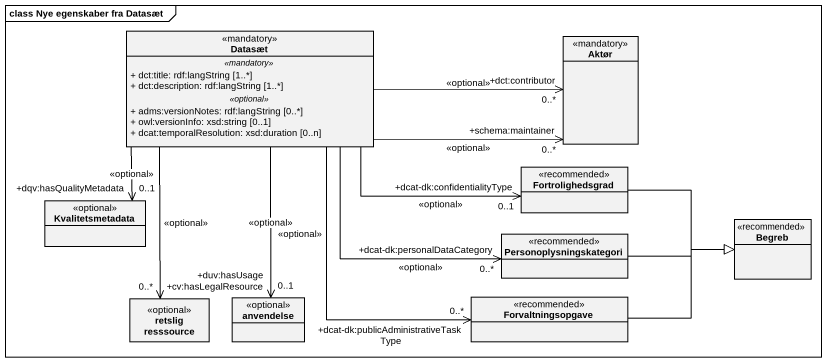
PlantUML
@startuml
mainframe class Nye egenskaber fra Datasæt
hide circle
hide empty members
skinparam classAttributeIconSize 0
class Datasæt <<mandatory>> {
  .. <<mandatory>> ..
  + dct:title: rdf:langString [1..*]
  + dct:description: rdf:langString [1..*]
  .. <<optional>> ..
  + adms:versionNotes: rdf:langString [0..*]
  + owl:versionInfo: xsd:string [0..1]
  + dcat:temporalResolution: xsd:duration [0..n]
}
class Aktør <<mandatory>>
class Fortrolighedsgrad <<recommended>>
class Kvalitetsmetadata <<optional>>
class Personoplysningskategori <<recommended>>
class Begreb <<recommended>>
class "retslig resssource" as retslig_resssource <<optional>>
class anvendelse <<optional>>
class Forvaltningsopgave <<recommended>>
Datasæt -right-> "+schema:maintainer\n0..*" Aktør : <<optional>>
Datasæt -right-> "+dct:contributor\n0..*" Aktør : <<optional>>
Datasæt -right-> "+dcat-dk:confidentialityType\n0..1" Fortrolighedsgrad : <<optional>>
Datasæt --> "+dqv:hasQualityMetadata\n0..1" Kvalitetsmetadata : <<optional>>
Datasæt -right-> "+dcat-dk:personalDataCategory\n0..*" Personoplysningskategori : <<optional>>
Datasæt --> "+cv:hasLegalResource\n0..*" retslig_resssource : <<optional>>
Datasæt --> "+duv:hasUsage\n0..1" anvendelse : <<optional>>
Datasæt --> "+dcat-dk:publicAdministrativeTaskType\n0..*" Forvaltningsopgave : <<optional>>
Fortrolighedsgrad -right-|> Begreb
Personoplysningskategori -right-|> Begreb
Forvaltningsopgave -right-|> Begreb
@enduml
